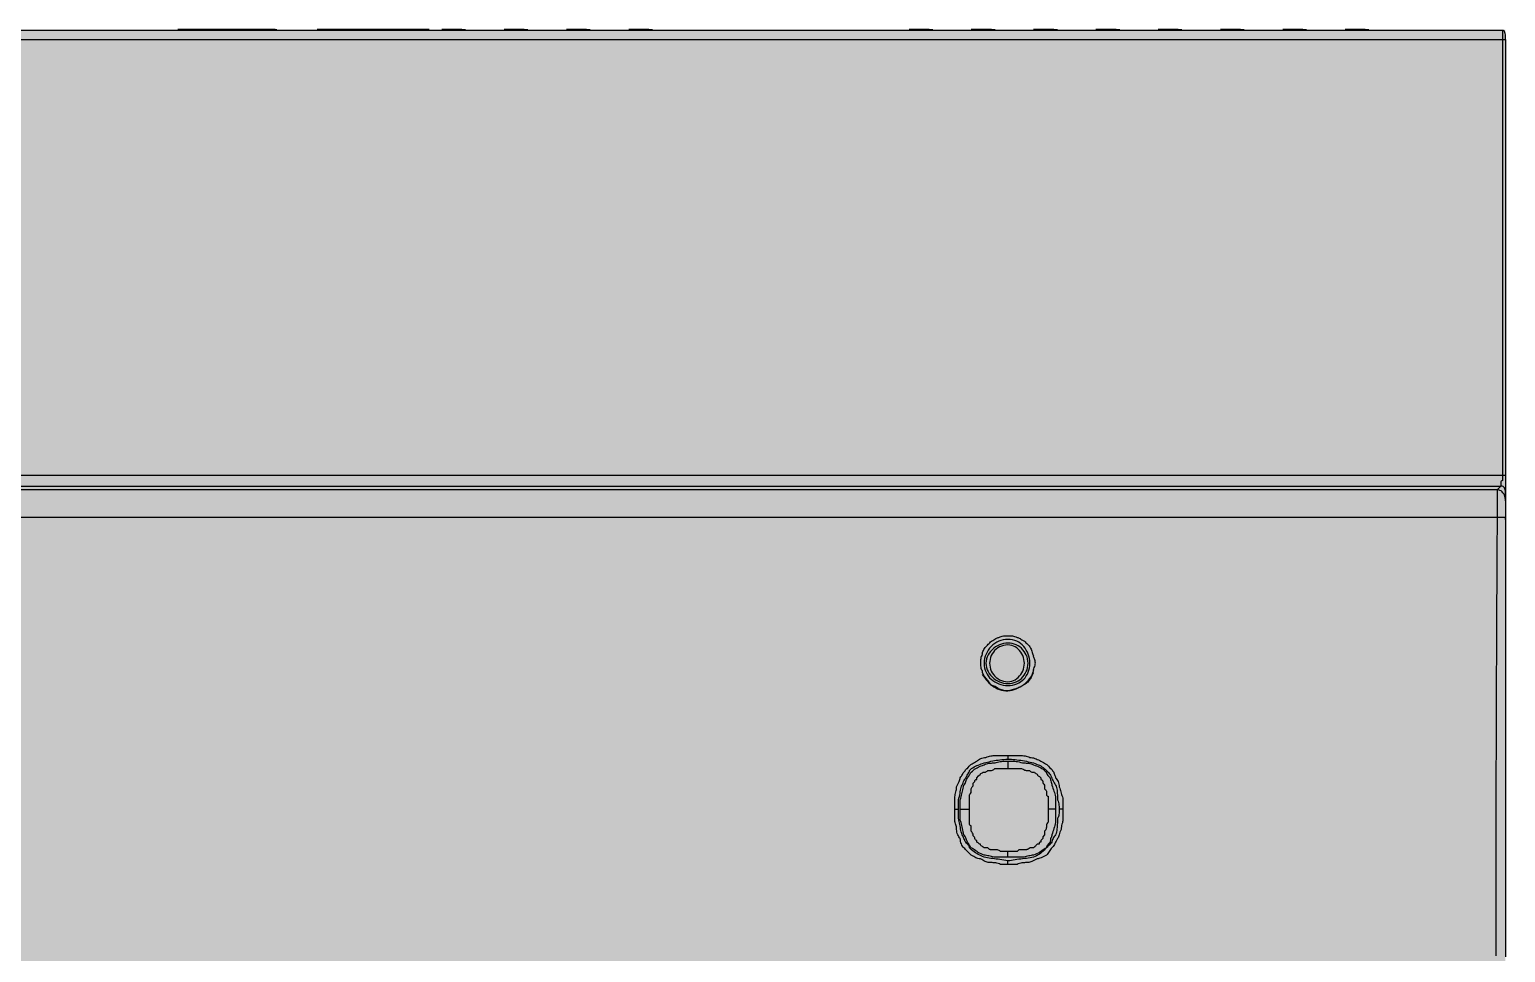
# Model space of a CAD drawing. Header units: millimetres. Extents: x 0 to 966, y -664 to 90.
# Drawn here: x 72 to 144, y -345 to -300 of the extents above; entities that cross this region are included whole.
import ezdxf

# ---------------------------------------------------------------- set-up
doc = ezdxf.new("R2010")
doc.units = ezdxf.units.MM
for name, color, linetype in [('HDL_BODY', 7, 'Continuous'), ('HDL_COLOUR', 7, 'Continuous'), ('HDL_DETAIL', 7, 'Continuous'), ('HDL_PRINT', 7, 'Continuous')]:
    doc.layers.add(name, color=color, linetype=linetype)

# ---------------------------------------------------------------- blocks, each defined once
blk = doc.blocks.new('M_DM02.1_FRONT')
at = {"layer": 'HDL_BODY', "true_color": 0x202126}
blk.add_hatch(color=250, dxfattribs=at).paths.add_polyline_path([(0, 0), (144, 0), (144, 90), (0, 90)])
at = {"layer": 'HDL_BODY', "true_color": 0x2a2a30}
blk.add_hatch(color=250, dxfattribs=at).paths.add_polyline_path([(0.4, 20.52), (143.6, 20.52), (143.6, 68.31), (0.4, 68.31)])
at = {"layer": 'HDL_COLOUR', "true_color": 0x3d4a3a}
for points in [[(120.801, 59.098), (120.795, 59.215), (120.78, 59.329), (120.755, 59.439), (120.721, 59.546), (120.678, 59.648), (120.626, 59.744), (120.567, 59.835), (120.499, 59.918), (120.425, 59.995), (120.343, 60.063), (120.255, 60.123), (120.161, 60.173), (120.061, 60.213), (119.955, 60.243), (119.845, 60.261), (119.73, 60.267), (119.613, 60.261), (119.5, 60.243), (119.389, 60.213), (119.283, 60.173), (119.182, 60.123), (119.086, 60.063), (118.996, 59.995), (118.912, 59.918), (118.836, 59.835), (118.769, 59.744), (118.709, 59.648), (118.659, 59.546), (118.619, 59.439), (118.59, 59.329), (118.572, 59.215), (118.566, 59.098), (118.572, 58.982), (118.59, 58.871), (118.619, 58.765), (118.659, 58.664), (118.709, 58.569), (118.769, 58.48), (118.836, 58.397), (118.912, 58.322), (118.996, 58.254), (119.086, 58.193), (119.182, 58.141), (119.283, 58.098), (119.389, 58.063), (119.5, 58.038), (119.613, 58.022), (119.73, 58.017), (119.845, 58.022), (119.955, 58.038), (120.061, 58.063), (120.161, 58.098), (120.255, 58.141), (120.343, 58.193), (120.425, 58.254), (120.499, 58.322), (120.567, 58.397), (120.626, 58.48), (120.678, 58.569), (120.721, 58.664), (120.755, 58.765), (120.78, 58.871), (120.795, 58.982), (120.801, 59.098)], [(120.713, 59.098), (120.707, 59.205), (120.69, 59.309), (120.662, 59.409), (120.624, 59.504), (120.577, 59.595), (120.521, 59.68), (120.457, 59.759), (120.385, 59.831), (120.307, 59.895), (120.222, 59.952), (120.132, 59.999), (120.037, 60.037), (119.938, 60.065), (119.835, 60.082), (119.73, 60.088), (119.623, 60.082), (119.516, 60.065), (119.412, 60.037), (119.311, 59.999), (119.213, 59.952), (119.12, 59.895), (119.033, 59.831), (118.952, 59.759), (118.879, 59.68), (118.815, 59.595), (118.76, 59.504), (118.716, 59.409), (118.683, 59.309), (118.663, 59.205), (118.656, 59.098), (118.663, 58.991), (118.683, 58.888), (118.716, 58.788), (118.76, 58.692), (118.815, 58.601), (118.879, 58.516), (118.952, 58.437), (119.033, 58.365), (119.12, 58.301), (119.213, 58.245), (119.311, 58.197), (119.412, 58.159), (119.516, 58.131), (119.623, 58.114), (119.73, 58.108), (119.835, 58.114), (119.938, 58.131), (120.037, 58.159), (120.132, 58.197), (120.222, 58.245), (120.307, 58.301), (120.385, 58.365), (120.457, 58.437), (120.521, 58.516), (120.577, 58.601), (120.624, 58.692), (120.662, 58.788), (120.69, 58.888), (120.707, 58.991), (120.713, 59.098)], [(120.532, 59.098), (120.527, 59.194), (120.511, 59.289), (120.486, 59.383), (120.451, 59.473), (120.408, 59.559), (120.357, 59.641), (120.298, 59.716), (120.233, 59.785), (120.161, 59.846), (120.084, 59.897), (120.002, 59.94), (119.915, 59.971), (119.824, 59.99), (119.73, 59.997), (119.618, 59.99), (119.511, 59.971), (119.411, 59.94), (119.317, 59.897), (119.231, 59.846), (119.152, 59.785), (119.081, 59.716), (119.018, 59.641), (118.963, 59.559), (118.918, 59.473), (118.882, 59.383), (118.855, 59.289), (118.839, 59.194), (118.834, 59.098), (118.839, 59.002), (118.855, 58.907), (118.882, 58.814), (118.918, 58.723), (118.963, 58.637), (119.018, 58.556), (119.081, 58.48), (119.152, 58.412), (119.231, 58.351), (119.317, 58.299), (119.411, 58.257), (119.511, 58.226), (119.618, 58.206), (119.73, 58.199), (119.824, 58.206), (119.915, 58.226), (120.002, 58.257), (120.084, 58.299), (120.161, 58.351), (120.233, 58.412), (120.298, 58.48), (120.357, 58.556), (120.408, 58.637), (120.451, 58.723), (120.486, 58.814), (120.511, 58.907), (120.527, 59.002), (120.532, 59.098)]]:
    blk.add_hatch(color=79, dxfattribs=at).paths.add_polyline_path(points)
at = {"layer": 'HDL_COLOUR', "true_color": 0x97a4b5}
blk.add_hatch(color=253, dxfattribs=at).paths.add_polyline_path([(118.588, 54.748), (118.456, 54.614), (118.191, 54.614), (118.059, 54.481), (117.926, 54.481), (117.132, 53.68), (117.132, 53.412), (117, 53.279), (117, 53.012), (116.868, 52.878), (116.868, 51.409), (117, 51.276), (117, 50.742), (117.132, 50.608), (117.132, 50.475), (117.265, 50.341), (117.265, 50.208), (117.794, 49.674), (117.926, 49.674), (118.059, 49.54), (118.324, 49.54), (118.456, 49.407), (118.985, 49.407), (119.118, 49.273), (120.176, 49.273), (120.309, 49.407), (120.838, 49.407), (120.971, 49.54), (121.103, 49.54), (121.235, 49.674), (121.368, 49.674), (121.897, 50.208), (121.897, 50.341), (122.029, 50.475), (122.029, 50.608), (122.162, 50.742), (122.162, 51.009), (122.294, 51.142), (122.294, 52.878), (122.162, 53.012), (122.162, 53.279), (122.029, 53.412), (122.029, 53.546), (121.897, 53.68), (121.897, 53.947), (121.5, 54.347), (121.368, 54.347), (121.235, 54.481), (121.103, 54.481), (120.971, 54.614), (120.706, 54.614), (120.574, 54.748)])
at = {"layer": 'HDL_PRINT', "true_color": 0xdee1e9}
h = blk.add_hatch(color=254, dxfattribs=at)
h.paths.add_polyline_path([(114.723, 58.199), (115.35, 59.997), (115.619, 59.997), (116.334, 58.199), (116.065, 58.199), (115.887, 58.737), (115.172, 58.737), (114.904, 58.199), (114.723, 58.199)])
h.paths.add_polyline_path([(115.172, 58.919), (115.797, 58.919), (115.619, 59.46), (115.585, 59.531), (115.561, 59.593), (115.545, 59.647), (115.535, 59.695), (115.53, 59.738), (115.528, 59.779), (115.528, 59.818), (115.498, 59.784), (115.476, 59.749), (115.46, 59.712), (115.449, 59.672), (115.442, 59.628), (115.439, 59.578), (115.438, 59.523), (115.438, 59.46), (115.172, 58.919)])
at = {"layer": 'HDL_DETAIL', "color": 251, "true_color": 0x52555c}
for points in [[(0, 89.511), (144, 89.511)], [(143.86, 89.96), (0.33, 89.96)], [(79.243, 90), (79.288, 90), (79.319, 90), (79.347, 90), (79.379, 90), (79.424, 90)], [(79.333, 90), (79.333, 90), (79.281, 90), (79.254, 90), (79.244, 90), (79.243, 90)], [(79.243, 90), (79.333, 90), (79.424, 90), (79.511, 90), (79.565, 90), (79.614, 90), (79.654, 90), (79.682, 90), (79.692, 90)], [(79.692, 90), (79.602, 90), (79.511, 90), (79.424, 90), (79.333, 90)], [(79.333, 90), (79.424, 90)], [(79.511, 90), (79.424, 90)], [(79.692, 90), (79.602, 90), (79.511, 90)], [(79.87, 90), (79.692, 90)], [(83.354, 90), (83.237, 90), (83.12, 90), (83.003, 90), (82.885, 90), (82.768, 90), (82.651, 90), (82.534, 90), (82.417, 90), (82.3, 90), (82.182, 90), (82.065, 90), (81.948, 90), (81.83, 90), (81.713, 90), (81.595, 90), (81.478, 90), (81.369, 90), (81.259, 90), (81.146, 90), (81.031, 90), (80.915, 90), (80.797, 90), (80.678, 90), (80.557, 90), (80.436, 90), (80.313, 90), (80.19, 90), (80.066, 90), (79.942, 90), (79.817, 90), (79.692, 90)], [(79.692, 90), (79.817, 90), (79.942, 90), (80.066, 90), (80.19, 90), (80.313, 90), (80.436, 90), (80.557, 90), (80.678, 90), (80.797, 90), (80.915, 90), (81.031, 90), (81.146, 90), (81.259, 90), (81.369, 90), (81.478, 90), (81.595, 90), (81.713, 90), (81.83, 90), (81.948, 90), (82.065, 90), (82.182, 90), (82.3, 90), (82.417, 90), (82.534, 90), (82.651, 90), (82.768, 90), (82.885, 90), (83.003, 90), (83.12, 90), (83.237, 90), (83.354, 90)], [(80.048, 90), (79.87, 90)], [(80.138, 90), (79.958, 90)], [(79.958, 90), (80.047, 90), (80.137, 90), (80.225, 90), (80.313, 90), (80.399, 90), (80.484, 90), (80.567, 90), (80.648, 90), (80.726, 90), (80.801, 90), (80.873, 90), (80.941, 90)], [(80.226, 90), (80.048, 90)], [(80.316, 90), (80.138, 90)], [(80.494, 90), (80.226, 90)], [(80.494, 90), (80.316, 90)], [(80.763, 90), (80.494, 90)], [(80.675, 90), (80.494, 90)], [(80.941, 90), (80.675, 90)], [(80.941, 90), (80.763, 90)], [(81.3, 90), (80.941, 90)], [(80.941, 90), (81.031, 90)], [(81.568, 90), (81.3, 90)], [(81.924, 90), (81.568, 90)], [(82.193, 90), (81.924, 90)], [(82.551, 90), (82.193, 90)], [(82.82, 90), (82.551, 90)], [(82.998, 90), (82.82, 90)], [(83.176, 90), (82.998, 90)], [(83.176, 90), (82.998, 90)], [(82.998, 90), (83.043, 90), (83.088, 90), (83.132, 90), (83.177, 90), (83.221, 90), (83.266, 90)], [(83.354, 90), (83.176, 90)], [(83.354, 90), (83.176, 90)], [(83.266, 90), (83.31, 90), (83.341, 90), (83.368, 90), (83.399, 90), (83.444, 90)], [(83.535, 90), (83.354, 90)], [(83.535, 90), (83.354, 90)], [(83.535, 90), (83.535, 90), (83.481, 90), (83.432, 90), (83.391, 90), (83.364, 90), (83.354, 90)], [(83.354, 90), (83.364, 90), (83.391, 90), (83.432, 90), (83.481, 90), (83.535, 90), (83.622, 90), (83.713, 90)], [(83.444, 90), (83.504, 90), (83.564, 90), (83.626, 90), (83.691, 90), (83.758, 90), (83.828, 90), (83.903, 90), (83.983, 90), (84.069, 90)], [(83.622, 90), (83.535, 90)], [(83.803, 90), (83.535, 90)], [(83.622, 90), (83.622, 90), (83.535, 90)], [(83.713, 90), (83.713, 90), (83.622, 90)], [(83.713, 90), (83.699, 90), (83.668, 90), (83.636, 90), (83.622, 90)], [(83.713, 90), (83.713, 90), (83.622, 90)], [(83.981, 90), (83.803, 90)], [(86.216, 90), (86.035, 90)], [(86.035, 90), (86.108, 90), (86.182, 90), (86.255, 90), (86.328, 90), (86.401, 90), (86.475, 90), (86.548, 90), (86.621, 90), (86.694, 90), (86.767, 90), (86.841, 90)], [(86.394, 90), (86.216, 90)], [(86.572, 90), (86.394, 90)], [(86.841, 90), (86.572, 90)], [(87.019, 90), (86.841, 90)], [(86.841, 90), (86.886, 90), (86.93, 90), (86.975, 90), (87.019, 90), (87.064, 90), (87.109, 90)], [(87.019, 90), (87.033, 90), (87.064, 90), (87.095, 90), (87.109, 90)], [(87.109, 90), (87.019, 90), (87.019, 90)], [(87.019, 90), (87.019, 90), (87.109, 90), (87.197, 90), (87.287, 90), (87.297, 90), (87.324, 90), (87.365, 90), (87.413, 90), (87.465, 90)], [(87.378, 90), (87.287, 90), (87.197, 90), (87.109, 90)], [(87.197, 90), (87.197, 90), (87.109, 90)], [(87.465, 90), (87.378, 90), (87.333, 90), (87.301, 90), (87.273, 90), (87.241, 90), (87.197, 90)], [(87.555, 90), (87.378, 90)], [(91.042, 90), (90.918, 90), (90.796, 90), (90.675, 90), (90.556, 90), (90.438, 90), (90.321, 90), (90.205, 90), (90.089, 90), (89.972, 90), (89.855, 90), (89.738, 90), (89.619, 90), (89.499, 90), (89.377, 90), (89.254, 90), (89.129, 90), (89.004, 90), (88.879, 90), (88.755, 90), (88.632, 90), (88.509, 90), (88.387, 90), (88.266, 90), (88.147, 90), (88.029, 90), (87.912, 90), (87.797, 90), (87.684, 90), (87.574, 90), (87.465, 90)], [(87.465, 90), (87.574, 90), (87.684, 90), (87.797, 90), (87.912, 90), (88.029, 90), (88.147, 90), (88.266, 90), (88.387, 90), (88.509, 90), (88.632, 90), (88.755, 90), (88.879, 90), (89.004, 90), (89.129, 90), (89.254, 90), (89.377, 90), (89.499, 90), (89.619, 90), (89.738, 90), (89.855, 90), (89.972, 90), (90.089, 90), (90.205, 90), (90.321, 90), (90.438, 90), (90.556, 90), (90.675, 90), (90.796, 90), (90.918, 90), (91.042, 90)], [(87.733, 90), (87.555, 90)], [(87.914, 90), (87.733, 90)], [(88.18, 90), (87.914, 90)], [(88.448, 90), (88.18, 90)], [(88.717, 90), (88.448, 90)], [(88.985, 90), (88.717, 90)], [(89.344, 90), (88.985, 90)], [(89.254, 90), (89.076, 90)], [(89.076, 90), (89.165, 90), (89.254, 90), (89.343, 90), (89.432, 90), (89.522, 90), (89.611, 90), (89.7, 90), (89.79, 90), (89.879, 90), (89.968, 90), (90.057, 90), (90.146, 90)], [(89.432, 90), (89.254, 90)], [(89.61, 90), (89.344, 90)], [(89.7, 90), (89.432, 90)], [(89.968, 90), (89.61, 90)], [(89.878, 90), (89.7, 90)], [(90.059, 90), (89.878, 90)], [(90.237, 90), (89.968, 90)], [(90.146, 90), (90.237, 90)], [(90.505, 90), (90.237, 90)], [(90.774, 90), (90.505, 90)], [(90.952, 90), (90.774, 90)], [(91.13, 90), (90.952, 90)], [(91.308, 90), (91.22, 90), (91.175, 90), (91.144, 90), (91.117, 90), (91.086, 90), (91.042, 90)], [(91.042, 90), (91.086, 90), (91.117, 90), (91.144, 90), (91.175, 90), (91.22, 90), (91.308, 90), (91.398, 90), (91.489, 90)], [(91.22, 90), (91.13, 90)], [(91.308, 90), (91.308, 90), (91.22, 90)], [(91.398, 90), (91.398, 90), (91.308, 90)], [(91.489, 90), (91.444, 90), (91.412, 90), (91.384, 90), (91.353, 90), (91.308, 90)], [(91.398, 90), (91.308, 90)], [(91.489, 90), (91.489, 90), (91.398, 90)], [(92.291, 90), (92.113, 90)], [(92.113, 90), (92.203, 90), (92.292, 90), (92.382, 90), (92.471, 90), (92.561, 90), (92.65, 90), (92.739, 90), (92.829, 90), (92.918, 90), (93.008, 90), (93.097, 90), (93.187, 90)], [(92.472, 90), (92.291, 90)], [(92.74, 90), (92.472, 90)], [(92.918, 90), (92.74, 90)], [(93.096, 90), (92.918, 90)], [(93.187, 90), (93.274, 90)], [(95.331, 90), (95.153, 90)], [(95.153, 90), (95.242, 90), (95.332, 90), (95.421, 90), (95.51, 90), (95.599, 90), (95.689, 90), (95.778, 90), (95.867, 90), (95.957, 90), (96.046, 90), (96.135, 90), (96.224, 90)], [(95.509, 90), (95.331, 90)], [(95.778, 90), (95.509, 90)], [(95.956, 90), (95.778, 90)], [(96.134, 90), (95.956, 90)], [(96.224, 90), (96.315, 90)], [(98.369, 90), (98.191, 90)], [(98.191, 90), (98.28, 90), (98.369, 90), (98.458, 90), (98.547, 90), (98.637, 90), (98.726, 90), (98.816, 90), (98.905, 90), (98.994, 90), (99.083, 90), (99.173, 90), (99.262, 90)], [(98.547, 90), (98.369, 90)], [(98.815, 90), (98.547, 90)], [(98.996, 90), (98.815, 90)], [(99.174, 90), (98.996, 90)], [(99.262, 90), (99.352, 90)], [(101.409, 90), (101.228, 90)], [(101.228, 90), (101.318, 90), (101.407, 90), (101.497, 90), (101.586, 90), (101.676, 90), (101.765, 90), (101.854, 90), (101.944, 90), (102.033, 90), (102.123, 90), (102.212, 90), (102.302, 90)], [(101.587, 90), (101.409, 90)], [(101.856, 90), (101.587, 90)], [(102.033, 90), (101.856, 90)], [(102.211, 90), (102.033, 90)], [(102.302, 90), (102.392, 90)], [(115.082, 90), (114.904, 90)], [(114.904, 90), (114.993, 90), (115.082, 90), (115.171, 90), (115.261, 90), (115.35, 90), (115.439, 90), (115.529, 90), (115.618, 90), (115.707, 90), (115.796, 90), (115.886, 90), (115.975, 90)], [(115.26, 90), (115.082, 90)], [(115.528, 90), (115.26, 90)], [(115.706, 90), (115.528, 90)], [(115.887, 90), (115.706, 90)], [(115.975, 90), (116.065, 90)], [(118.119, 90), (117.941, 90)], [(117.941, 90), (118.031, 90), (118.12, 90), (118.21, 90), (118.299, 90), (118.389, 90), (118.478, 90), (118.567, 90), (118.657, 90), (118.746, 90), (118.836, 90), (118.925, 90), (119.015, 90)], [(118.3, 90), (118.119, 90)], [(118.566, 90), (118.3, 90)], [(118.747, 90), (118.566, 90)], [(118.925, 90), (118.747, 90)], [(119.015, 90), (119.102, 90)], [(121.16, 90), (120.979, 90)], [(120.979, 90), (121.068, 90), (121.158, 90), (121.248, 90), (121.337, 90), (121.427, 90), (121.517, 90), (121.606, 90), (121.696, 90), (121.785, 90), (121.874, 90), (121.963, 90), (122.052, 90)], [(121.338, 90), (121.16, 90)], [(121.606, 90), (121.338, 90)], [(121.784, 90), (121.606, 90)], [(121.962, 90), (121.784, 90)], [(122.052, 90), (122.143, 90)], [(124.197, 90), (124.019, 90)], [(124.019, 90), (124.108, 90), (124.197, 90), (124.286, 90), (124.376, 90), (124.465, 90), (124.554, 90), (124.644, 90), (124.733, 90), (124.822, 90), (124.912, 90), (125.001, 90), (125.09, 90)], [(124.375, 90), (124.197, 90)], [(124.643, 90), (124.375, 90)], [(124.824, 90), (124.643, 90)], [(125.002, 90), (124.824, 90)], [(125.09, 90), (125.18, 90)], [(127.237, 90), (127.056, 90)], [(127.056, 90), (127.146, 90), (127.236, 90), (127.325, 90), (127.414, 90), (127.504, 90), (127.593, 90), (127.683, 90), (127.772, 90), (127.861, 90), (127.951, 90), (128.04, 90), (128.13, 90)], [(127.415, 90), (127.237, 90)], [(127.684, 90), (127.415, 90)], [(127.862, 90), (127.684, 90)], [(128.04, 90), (127.862, 90)], [(128.13, 90), (128.218, 90)], [(130.275, 90), (130.097, 90)], [(130.097, 90), (130.186, 90), (130.275, 90), (130.364, 90), (130.453, 90), (130.543, 90), (130.632, 90), (130.721, 90), (130.811, 90), (130.9, 90), (130.989, 90), (131.078, 90), (131.167, 90)], [(130.453, 90), (130.275, 90)], [(130.721, 90), (130.453, 90)], [(130.899, 90), (130.721, 90)], [(131.08, 90), (130.899, 90)], [(131.167, 90), (131.258, 90)], [(133.312, 90), (133.134, 90)], [(133.134, 90), (133.224, 90), (133.313, 90), (133.403, 90), (133.492, 90), (133.582, 90), (133.671, 90), (133.76, 90), (133.85, 90), (133.939, 90), (134.029, 90), (134.118, 90), (134.208, 90)], [(133.493, 90), (133.312, 90)], [(133.761, 90), (133.493, 90)], [(133.939, 90), (133.761, 90)], [(134.117, 90), (133.939, 90)], [(134.208, 90), (134.295, 90)], [(136.352, 90), (136.174, 90)], [(136.174, 90), (136.263, 90), (136.353, 90), (136.442, 90), (136.531, 90), (136.62, 90), (136.71, 90), (136.799, 90), (136.889, 90), (136.978, 90), (137.067, 90), (137.156, 90), (137.245, 90)], [(136.53, 90), (136.352, 90)], [(136.799, 90), (136.53, 90)], [(136.977, 90), (136.799, 90)], [(137.155, 90), (136.977, 90)], [(137.245, 90), (137.336, 90)], [(143.86, 89.96), (143.86, 68.275)], [(144, 89.511), (144, 89.597), (143.998, 89.676), (143.995, 89.747), (143.988, 89.809), (143.976, 89.862), (143.958, 89.904), (143.934, 89.934), (143.902, 89.954), (143.86, 89.96)], [(144, 89.511), (144, 68.275)], [(0, 68.275), (144, 68.275)], [(0.33, 67.735), (143.769, 67.735)], [(143.769, 67.735), (143.591, 67.555)], [(143.86, 68.275), (143.86, 68.231), (143.86, 68.2), (143.86, 68.173), (143.86, 68.141), (143.86, 68.096), (143.86, 68.005), (143.816, 67.996), (143.789, 67.974), (143.775, 67.948), (143.77, 67.926), (143.769, 67.917), (143.769, 67.826), (143.769, 67.735)], [(144, 67.285), (144, 67.363), (143.998, 67.436), (143.994, 67.501), (143.985, 67.56), (143.971, 67.611), (143.95, 67.654), (143.921, 67.689), (143.882, 67.714), (143.832, 67.729), (143.769, 67.735)], [(144, 68.275), (144, 68.232), (144, 68.181), (144, 68.125), (144, 68.067), (144, 68.011), (144, 67.96), (144, 67.917), (144, 67.863), (144, 67.813), (144, 67.772), (144, 67.745), (144, 67.735), (144, 67.691), (144, 67.66), (144, 67.632), (144, 67.601), (144, 67.555), (144, 67.467), (144, 67.376), (144, 67.285)], [(143.591, 67.555), (0.598, 67.555)], [(144, 67.015), (143.997, 67.088), (143.986, 67.161), (143.969, 67.23), (143.945, 67.297), (143.914, 67.358), (143.877, 67.413), (143.833, 67.461), (143.782, 67.501), (143.725, 67.53), (143.661, 67.549), (143.591, 67.555)], [(143.591, 67.555), (143.591, 67.555), (143.591, 67.467), (143.591, 67.422), (143.591, 67.39), (143.591, 67.362), (143.591, 67.33), (143.591, 67.285), (143.591, 67.197), (143.591, 67.151), (143.591, 67.106), (143.591, 67.061), (143.591, 67.016), (143.591, 66.971), (143.591, 66.927), (143.591, 66.917), (143.591, 66.889), (143.591, 66.848), (143.591, 66.799), (143.591, 66.745), (143.591, 66.685), (143.591, 66.625), (143.591, 66.565), (143.591, 66.506), (143.591, 66.446), (143.591, 66.386), (143.591, 66.327), (143.591, 66.267), (143.591, 66.207)], [(144, 67.285), (144, 67.015)], [(144, 67.015), (144, 67.015), (144, 66.927), (144, 66.882), (144, 66.85), (144, 66.822), (144, 66.79), (144, 66.745), (144, 66.656), (144, 66.611), (144, 66.579), (144, 66.552), (144, 66.521), (144, 66.477), (144, 66.438), (144, 66.397), (144, 66.353), (144, 66.305), (144, 66.25), (144, 66.188), (144, 66.116)], [(143.591, 66.207), (0.598, 66.207)], [(143.591, 66.207), (143.588, 65.631), (143.584, 65.054), (143.581, 64.477), (143.578, 63.901), (143.574, 63.324), (143.571, 62.747), (143.568, 62.17), (143.565, 61.593), (143.562, 61.016), (143.56, 60.439), (143.557, 59.861), (143.555, 59.284), (143.552, 58.707), (143.55, 58.129), (143.548, 57.552), (143.545, 56.974), (143.543, 56.397), (143.541, 55.819), (143.54, 55.241), (143.538, 54.663), (143.536, 54.086), (143.535, 53.508), (143.533, 52.93), (143.532, 52.352), (143.531, 51.774), (143.53, 51.196), (143.529, 50.618), (143.528, 50.04), (143.527, 49.462), (143.526, 48.884), (143.525, 48.306), (143.525, 47.727), (143.524, 47.149), (143.524, 46.571), (143.524, 45.993), (143.524, 45.415), (143.524, 44.837)], [(144, 66.116), (144, 66.207), (143.947, 66.207), (143.904, 66.207), (143.873, 66.207), (143.846, 66.207), (143.814, 66.207), (143.769, 66.207), (143.725, 66.207), (143.693, 66.207), (143.666, 66.207), (143.635, 66.207), (143.591, 66.207)], [(144, 66.116), (144, 65.54), (144, 64.963), (144, 64.387), (144, 63.811), (144, 63.235), (144, 62.658), (144, 62.082), (144, 61.506), (144, 60.929), (144, 60.353), (144, 59.777), (144, 59.2), (144, 58.624), (144, 58.048), (144, 57.472), (144, 56.895), (144, 56.319), (144, 55.743), (144, 55.166), (144, 54.59), (144, 54.014), (144, 53.437), (144, 52.861), (144, 52.285), (144, 51.708), (144, 51.132), (144, 50.556), (144, 49.979), (144, 49.403), (144, 48.827), (144, 48.25), (144, 47.674), (144, 47.098), (144, 46.521), (144, 45.945), (144, 45.369), (144, 44.792)], [(118.478, 59.548), (118.482, 59.586), (118.493, 59.63), (118.511, 59.678), (118.533, 59.728), (118.56, 59.779), (118.59, 59.827), (118.622, 59.871), (118.656, 59.909), (118.695, 59.947), (118.733, 59.985), (118.771, 60.024), (118.809, 60.062), (118.848, 60.101), (118.886, 60.14), (118.925, 60.179), (118.987, 60.212), (119.043, 60.244), (119.092, 60.275), (119.137, 60.302), (119.177, 60.325), (119.214, 60.343), (119.249, 60.354), (119.283, 60.358), (119.346, 60.387), (119.403, 60.409), (119.455, 60.425), (119.506, 60.435), (119.556, 60.442), (119.609, 60.445), (119.666, 60.446), (119.73, 60.446), (119.793, 60.446), (119.85, 60.445), (119.902, 60.442), (119.953, 60.435), (120.004, 60.425), (120.056, 60.409), (120.113, 60.387), (120.176, 60.358), (120.209, 60.354), (120.244, 60.343), (120.28, 60.325), (120.32, 60.302), (120.364, 60.275), (120.414, 60.244), (120.469, 60.212), (120.532, 60.179), (120.571, 60.14), (120.61, 60.101), (120.648, 60.062), (120.687, 60.024), (120.725, 59.985), (120.763, 59.947), (120.801, 59.909), (120.831, 59.845), (120.854, 59.787), (120.874, 59.734), (120.891, 59.683), (120.908, 59.632), (120.927, 59.58), (120.95, 59.523), (120.979, 59.46)], [(118.478, 59.548), (118.448, 59.484), (118.426, 59.427), (118.41, 59.374), (118.399, 59.323), (118.392, 59.272), (118.389, 59.219), (118.388, 59.162), (118.388, 59.098)], [(118.388, 59.098), (118.388, 59.06), (118.389, 59.016), (118.392, 58.968), (118.399, 58.917), (118.41, 58.867), (118.426, 58.819), (118.448, 58.775), (118.478, 58.737)], [(121.069, 59.098), (121.065, 59.161), (121.055, 59.217), (121.04, 59.267), (121.024, 59.312), (121.007, 59.352), (120.993, 59.39), (120.982, 59.425), (120.979, 59.46)], [(120.979, 58.737), (120.984, 58.781), (120.997, 58.832), (121.014, 58.889), (121.033, 58.946), (121.051, 59.003), (121.064, 59.054), (121.069, 59.098)], [(120.979, 58.737), (120.95, 58.674), (120.927, 58.617), (120.908, 58.564), (120.891, 58.513), (120.874, 58.462), (120.854, 58.409), (120.831, 58.352), (120.801, 58.287), (120.768, 58.254), (120.733, 58.221), (120.696, 58.187), (120.657, 58.153), (120.612, 58.119), (120.563, 58.085), (120.507, 58.051), (120.445, 58.017), (120.411, 57.988), (120.375, 57.965), (120.338, 57.946), (120.298, 57.929), (120.254, 57.911), (120.204, 57.892), (120.149, 57.868), (120.086, 57.838), (120.043, 57.833), (119.992, 57.82), (119.936, 57.803), (119.879, 57.785), (119.823, 57.767), (119.773, 57.755), (119.73, 57.75), (119.662, 57.754), (119.596, 57.764), (119.532, 57.778), (119.472, 57.794), (119.415, 57.81), (119.365, 57.824), (119.32, 57.834), (119.283, 57.838), (119.246, 57.872), (119.202, 57.904), (119.154, 57.935), (119.104, 57.962), (119.054, 57.984), (119.006, 58.002), (118.962, 58.013), (118.925, 58.017), (118.891, 58.055), (118.857, 58.099), (118.824, 58.147), (118.79, 58.198), (118.757, 58.248), (118.723, 58.296), (118.69, 58.341), (118.656, 58.379), (118.622, 58.416), (118.59, 58.461), (118.56, 58.509), (118.533, 58.559), (118.511, 58.609), (118.493, 58.656), (118.482, 58.7), (118.478, 58.737)], [(118.478, 58.558), (118.534, 58.469), (118.595, 58.383), (118.66, 58.301), (118.729, 58.223), (118.803, 58.148), (118.88, 58.079), (118.961, 58.015), (119.046, 57.957), (119.135, 57.905), (119.226, 57.859), (119.321, 57.821), (119.419, 57.791), (119.52, 57.768), (119.624, 57.755), (119.73, 57.75), (119.835, 57.77), (119.939, 57.795), (120.039, 57.825), (120.137, 57.861), (120.232, 57.902), (120.324, 57.949), (120.412, 58.001), (120.497, 58.06), (120.578, 58.124), (120.656, 58.195), (120.729, 58.272), (120.798, 58.356), (120.863, 58.447), (120.923, 58.544), (120.979, 58.649)], [(117.136, 51.989), (117.136, 52.05), (117.136, 52.11), (117.136, 52.171), (117.136, 52.231), (117.136, 52.291), (117.136, 52.351), (117.136, 52.41), (117.136, 52.47), (117.136, 52.53), (117.139, 52.59), (117.147, 52.65), (117.159, 52.71), (117.174, 52.77), (117.189, 52.83), (117.203, 52.89), (117.215, 52.951), (117.223, 53.011), (117.226, 53.07), (117.26, 53.137), (117.292, 53.203), (117.322, 53.267), (117.349, 53.328), (117.372, 53.385), (117.389, 53.436), (117.4, 53.482), (117.404, 53.52), (117.438, 53.559), (117.464, 53.597), (117.485, 53.636), (117.505, 53.674), (117.526, 53.713), (117.552, 53.751), (117.585, 53.79), (117.618, 53.828), (117.643, 53.864), (117.664, 53.898), (117.683, 53.926), (117.704, 53.949), (117.729, 53.964), (117.763, 53.969), (117.796, 54.026), (117.834, 54.077), (117.878, 54.122), (117.927, 54.164), (117.979, 54.201), (118.034, 54.236), (118.092, 54.269), (118.15, 54.3), (118.21, 54.331), (118.248, 54.364), (118.293, 54.396), (118.344, 54.426), (118.4, 54.453), (118.46, 54.476), (118.524, 54.494), (118.589, 54.506), (118.656, 54.51), (118.715, 54.537), (118.775, 54.558), (118.835, 54.574), (118.895, 54.585), (118.954, 54.593), (119.014, 54.597), (119.074, 54.6), (119.134, 54.601), (119.193, 54.601), (119.238, 54.601), (119.283, 54.601), (119.327, 54.601), (119.372, 54.601), (119.416, 54.601), (119.461, 54.601), (119.505, 54.601), (119.55, 54.601), (119.594, 54.601), (119.639, 54.601), (119.685, 54.601), (119.73, 54.601)], [(117.317, 51.989), (117.317, 52.027), (117.317, 52.073), (117.317, 52.124), (117.317, 52.181), (117.317, 52.242), (117.317, 52.306), (117.317, 52.372), (117.317, 52.439), (117.341, 52.52), (117.36, 52.6), (117.377, 52.68), (117.391, 52.757), (117.405, 52.833), (117.418, 52.906), (117.433, 52.975), (117.45, 53.041), (117.47, 53.102), (117.495, 53.158), (117.525, 53.223), (117.548, 53.279), (117.568, 53.329), (117.585, 53.373), (117.602, 53.413), (117.621, 53.451), (117.644, 53.486), (117.673, 53.52), (117.706, 53.583), (117.739, 53.639), (117.769, 53.689), (117.796, 53.733), (117.818, 53.773), (117.836, 53.81), (117.847, 53.845), (117.851, 53.878), (117.902, 53.926), (117.958, 53.969), (118.016, 54.008), (118.078, 54.044), (118.143, 54.077), (118.21, 54.108), (118.279, 54.137), (118.35, 54.164), (118.421, 54.19), (118.493, 54.215), (118.566, 54.239), (118.648, 54.26), (118.732, 54.281), (118.815, 54.301), (118.899, 54.32), (118.985, 54.338), (119.071, 54.355), (119.159, 54.371), (119.249, 54.384), (119.34, 54.396), (119.434, 54.406), (119.53, 54.413), (119.628, 54.417), (119.73, 54.419)], [(117.404, 51.989), (117.404, 52.027), (117.404, 52.073), (117.404, 52.124), (117.404, 52.181), (117.404, 52.242), (117.404, 52.306), (117.404, 52.372), (117.404, 52.439), (117.429, 52.517), (117.449, 52.592), (117.466, 52.663), (117.481, 52.732), (117.495, 52.8), (117.509, 52.867), (117.523, 52.936), (117.54, 53.007), (117.561, 53.081), (117.585, 53.158), (117.614, 53.196), (117.637, 53.241), (117.656, 53.289), (117.673, 53.339), (117.69, 53.389), (117.71, 53.438), (117.733, 53.482), (117.763, 53.52), (117.796, 53.559), (117.821, 53.597), (117.842, 53.636), (117.861, 53.674), (117.882, 53.713), (117.907, 53.751), (117.941, 53.79), (117.995, 53.841), (118.049, 53.888), (118.104, 53.93), (118.161, 53.968), (118.221, 54.003), (118.282, 54.036), (118.347, 54.066), (118.416, 54.095), (118.488, 54.122), (118.566, 54.148), (118.626, 54.176), (118.686, 54.197), (118.746, 54.212), (118.805, 54.224), (118.865, 54.231), (118.924, 54.236), (118.984, 54.238), (119.043, 54.239), (119.102, 54.239), (119.159, 54.264), (119.22, 54.284), (119.284, 54.299), (119.349, 54.311), (119.416, 54.319), (119.483, 54.325), (119.549, 54.328), (119.612, 54.33), (119.673, 54.33), (119.73, 54.331)], [(119.639, 54.419), (119.73, 54.419)], [(119.73, 54.601), (119.73, 54.419)], [(119.73, 54.601), (119.773, 54.601), (119.804, 54.601), (119.831, 54.601), (119.863, 54.601), (119.908, 54.601), (119.998, 54.601), (120.042, 54.601), (120.087, 54.601), (120.131, 54.601), (120.175, 54.601), (120.22, 54.601), (120.264, 54.601), (120.324, 54.601), (120.384, 54.6), (120.444, 54.597), (120.503, 54.593), (120.563, 54.585), (120.623, 54.574), (120.682, 54.558), (120.741, 54.537), (120.801, 54.51), (120.86, 54.506), (120.92, 54.497), (120.979, 54.483), (121.039, 54.464), (121.099, 54.442), (121.159, 54.416), (121.218, 54.389), (121.278, 54.36), (121.338, 54.331), (121.397, 54.3), (121.456, 54.269), (121.513, 54.236), (121.568, 54.201), (121.62, 54.164), (121.669, 54.122), (121.713, 54.077), (121.751, 54.026), (121.784, 53.969), (121.818, 53.964), (121.843, 53.949), (121.864, 53.926), (121.884, 53.898), (121.904, 53.864), (121.929, 53.828), (121.962, 53.79), (121.967, 53.751), (121.98, 53.713), (121.997, 53.674), (122.017, 53.636), (122.034, 53.597), (122.047, 53.559), (122.052, 53.52), (122.086, 53.482), (122.118, 53.436), (122.148, 53.385), (122.175, 53.328), (122.198, 53.267), (122.215, 53.203), (122.226, 53.137), (122.23, 53.07), (122.257, 53.011), (122.279, 52.951), (122.297, 52.89), (122.313, 52.83), (122.328, 52.77), (122.344, 52.71), (122.362, 52.65), (122.384, 52.59), (122.411, 52.53), (122.411, 52.47), (122.411, 52.41), (122.411, 52.351), (122.411, 52.291), (122.411, 52.231), (122.411, 52.171), (122.411, 52.11), (122.411, 52.05), (122.411, 51.989)], [(119.73, 54.419), (119.817, 54.419), (119.902, 54.417), (119.989, 54.413), (120.078, 54.406), (120.168, 54.396), (120.26, 54.384), (120.353, 54.371), (120.445, 54.355), (120.538, 54.338), (120.63, 54.32), (120.72, 54.301), (120.809, 54.281), (120.895, 54.26), (120.979, 54.239), (121.057, 54.212), (121.13, 54.184), (121.199, 54.156), (121.264, 54.125), (121.326, 54.093), (121.386, 54.058), (121.443, 54.019), (121.498, 53.977), (121.552, 53.93), (121.606, 53.878), (121.64, 53.845), (121.673, 53.81), (121.707, 53.773), (121.74, 53.733), (121.774, 53.689), (121.807, 53.639), (121.841, 53.583), (121.874, 53.52), (121.878, 53.486), (121.889, 53.451), (121.907, 53.413), (121.929, 53.373), (121.956, 53.329), (121.986, 53.279), (122.019, 53.223), (122.052, 53.158), (122.077, 53.102), (122.097, 53.041), (122.112, 52.975), (122.123, 52.906), (122.132, 52.833), (122.137, 52.757), (122.14, 52.68), (122.142, 52.6), (122.143, 52.52), (122.143, 52.439), (122.172, 52.372), (122.193, 52.306), (122.209, 52.242), (122.219, 52.181), (122.226, 52.124), (122.229, 52.073), (122.23, 52.027), (122.23, 51.989)], [(119.73, 54.331), (119.817, 54.331), (119.878, 54.33), (119.939, 54.33), (120.001, 54.327), (120.065, 54.323), (120.132, 54.315), (120.203, 54.304), (120.278, 54.288), (120.358, 54.267), (120.445, 54.239), (120.504, 54.239), (120.563, 54.238), (120.623, 54.236), (120.682, 54.231), (120.741, 54.224), (120.801, 54.212), (120.86, 54.197), (120.919, 54.176), (120.979, 54.148), (121.057, 54.122), (121.13, 54.095), (121.199, 54.066), (121.264, 54.036), (121.326, 54.003), (121.386, 53.968), (121.443, 53.93), (121.498, 53.888), (121.552, 53.841), (121.606, 53.79), (121.611, 53.751), (121.626, 53.713), (121.648, 53.674), (121.677, 53.636), (121.71, 53.597), (121.747, 53.559), (121.784, 53.52), (121.789, 53.476), (121.802, 53.424), (121.82, 53.368), (121.839, 53.31), (121.856, 53.254), (121.869, 53.202), (121.874, 53.158), (121.901, 53.081), (121.926, 53.007), (121.951, 52.936), (121.975, 52.867), (121.996, 52.8), (122.015, 52.732), (122.03, 52.663), (122.042, 52.592), (122.05, 52.517), (122.052, 52.439), (122.052, 52.372), (122.052, 52.306), (122.052, 52.242), (122.052, 52.181), (122.052, 52.124), (122.052, 52.073), (122.052, 52.027), (122.052, 51.989)], [(119.73, 54.331), (119.73, 53.969)], [(117.851, 51.989), (117.851, 51.999), (117.851, 52.027), (117.851, 52.068), (117.851, 52.118), (117.851, 52.172), (117.851, 52.224), (117.851, 52.273), (117.851, 52.313), (117.851, 52.34), (117.851, 52.351), (117.851, 52.439), (117.851, 52.484), (117.851, 52.516), (117.851, 52.544), (117.851, 52.576), (117.851, 52.621), (117.851, 52.628), (117.854, 52.647), (117.862, 52.676), (117.878, 52.713), (117.903, 52.755), (117.941, 52.8), (117.941, 52.845), (117.941, 52.877), (117.941, 52.904), (117.941, 52.936), (117.941, 52.979), (117.948, 53.018), (117.965, 53.047), (117.986, 53.07), (118.008, 53.093), (118.025, 53.121), (118.032, 53.158), (118.032, 53.249), (118.119, 53.341), (118.12, 53.384), (118.125, 53.41), (118.139, 53.423), (118.165, 53.428), (118.21, 53.429), (118.21, 53.52), (118.3, 53.611), (118.388, 53.699), (118.395, 53.706), (118.414, 53.723), (118.444, 53.745), (118.481, 53.766), (118.522, 53.783), (118.566, 53.79), (118.604, 53.79), (118.633, 53.793), (118.656, 53.801), (118.68, 53.816), (118.708, 53.841), (118.747, 53.878), (118.79, 53.878), (118.821, 53.878), (118.848, 53.878), (118.88, 53.878), (118.925, 53.878), (118.969, 53.885), (119.011, 53.902), (119.047, 53.924), (119.076, 53.946), (119.096, 53.962), (119.102, 53.969), (119.148, 53.969), (119.193, 53.969), (119.238, 53.969), (119.283, 53.969), (119.327, 53.969), (119.371, 53.969), (119.461, 53.969), (119.549, 53.969), (119.639, 53.969), (119.73, 53.969)], [(119.73, 53.969), (119.773, 53.969), (119.804, 53.969), (119.831, 53.969), (119.863, 53.969), (119.908, 53.969), (119.998, 53.969), (120.008, 53.969), (120.035, 53.969), (120.075, 53.969), (120.123, 53.969), (120.176, 53.969), (120.22, 53.969), (120.251, 53.969), (120.278, 53.969), (120.309, 53.969), (120.354, 53.969), (120.393, 53.964), (120.431, 53.951), (120.469, 53.933), (120.507, 53.914), (120.546, 53.896), (120.584, 53.883), (120.623, 53.878), (120.633, 53.878), (120.66, 53.878), (120.7, 53.878), (120.749, 53.878), (120.801, 53.878), (120.808, 53.841), (120.827, 53.816), (120.857, 53.801), (120.894, 53.793), (120.935, 53.79), (120.979, 53.79), (121.017, 53.783), (121.046, 53.766), (121.069, 53.745), (121.093, 53.723), (121.121, 53.706), (121.16, 53.699), (121.165, 53.666), (121.179, 53.641), (121.201, 53.62), (121.229, 53.601), (121.263, 53.58), (121.299, 53.554), (121.338, 53.52), (121.338, 53.429), (121.347, 53.428), (121.369, 53.423), (121.396, 53.41), (121.419, 53.384), (121.428, 53.341), (121.428, 53.333), (121.431, 53.314), (121.439, 53.284), (121.454, 53.246), (121.479, 53.204), (121.515, 53.158), (121.515, 53.115), (121.515, 53.084), (121.515, 53.056), (121.515, 53.024), (121.515, 52.979), (121.554, 52.942), (121.579, 52.914), (121.595, 52.891), (121.603, 52.867), (121.606, 52.839), (121.606, 52.8), (121.606, 52.755), (121.609, 52.713), (121.617, 52.676), (121.633, 52.647), (121.658, 52.628), (121.696, 52.621), (121.696, 52.576), (121.696, 52.544), (121.696, 52.516), (121.696, 52.484), (121.696, 52.439), (121.696, 52.351), (121.696, 52.34), (121.696, 52.313), (121.696, 52.273), (121.696, 52.224), (121.696, 52.172), (121.696, 52.118), (121.696, 52.068), (121.696, 52.027), (121.696, 51.999), (121.696, 51.989)], [(119.371, 49.29), (119.312, 49.317), (119.252, 49.338), (119.193, 49.354), (119.133, 49.365), (119.074, 49.373), (119.014, 49.377), (118.954, 49.38), (118.894, 49.381), (118.834, 49.381), (118.771, 49.385), (118.714, 49.396), (118.661, 49.414), (118.611, 49.437), (118.56, 49.465), (118.507, 49.495), (118.451, 49.527), (118.388, 49.56), (118.325, 49.564), (118.268, 49.576), (118.215, 49.594), (118.164, 49.617), (118.114, 49.644), (118.061, 49.675), (118.004, 49.708), (117.941, 49.742), (117.904, 49.779), (117.86, 49.822), (117.812, 49.87), (117.762, 49.92), (117.712, 49.97), (117.665, 50.018), (117.622, 50.063), (117.585, 50.1), (117.552, 50.139), (117.519, 50.184), (117.488, 50.235), (117.461, 50.292), (117.438, 50.353), (117.42, 50.417), (117.408, 50.483), (117.404, 50.55), (117.372, 50.588), (117.34, 50.633), (117.31, 50.685), (117.283, 50.742), (117.26, 50.802), (117.242, 50.866), (117.23, 50.932), (117.226, 50.999), (117.222, 51.064), (117.212, 51.121), (117.198, 51.174), (117.181, 51.225), (117.164, 51.276), (117.15, 51.329), (117.14, 51.385), (117.136, 51.449), (117.136, 51.509), (117.136, 51.57), (117.136, 51.63), (117.136, 51.69), (117.136, 51.75), (117.136, 51.81), (117.136, 51.87), (117.136, 51.93), (117.136, 51.989)], [(117.136, 51.989), (117.226, 51.989), (117.317, 51.989)], [(119.73, 49.472), (119.73, 49.472), (119.628, 49.491), (119.53, 49.507), (119.434, 49.521), (119.34, 49.533), (119.249, 49.545), (119.159, 49.555), (119.071, 49.566), (118.985, 49.576), (118.899, 49.588), (118.815, 49.6), (118.732, 49.615), (118.648, 49.632), (118.566, 49.651), (118.493, 49.678), (118.421, 49.709), (118.35, 49.743), (118.279, 49.781), (118.21, 49.822), (118.143, 49.864), (118.078, 49.909), (118.016, 49.956), (117.958, 50.003), (117.902, 50.052), (117.851, 50.1), (117.846, 50.139), (117.831, 50.178), (117.809, 50.216), (117.781, 50.255), (117.748, 50.293), (117.711, 50.332), (117.673, 50.371), (117.644, 50.409), (117.621, 50.453), (117.602, 50.501), (117.585, 50.551), (117.568, 50.601), (117.548, 50.649), (117.525, 50.692), (117.495, 50.729), (117.472, 50.803), (117.453, 50.876), (117.437, 50.95), (117.423, 51.024), (117.411, 51.098), (117.399, 51.171), (117.386, 51.245), (117.373, 51.319), (117.357, 51.392), (117.339, 51.466), (117.317, 51.54), (117.317, 51.578), (117.317, 51.623), (117.317, 51.675), (117.317, 51.732), (117.317, 51.792), (117.317, 51.856), (117.317, 51.922), (117.317, 51.989)], [(117.404, 51.989), (117.851, 51.989)], [(119.73, 49.651), (119.73, 49.651), (119.667, 49.651), (119.599, 49.651), (119.527, 49.651), (119.453, 49.651), (119.379, 49.651), (119.305, 49.651), (119.234, 49.651), (119.166, 49.651), (119.102, 49.651), (119.043, 49.654), (118.984, 49.663), (118.924, 49.675), (118.865, 49.689), (118.805, 49.704), (118.746, 49.719), (118.686, 49.731), (118.626, 49.739), (118.566, 49.742), (118.488, 49.771), (118.416, 49.804), (118.347, 49.841), (118.282, 49.88), (118.221, 49.92), (118.161, 49.96), (118.104, 50), (118.049, 50.037), (117.995, 50.071), (117.941, 50.1), (117.907, 50.139), (117.882, 50.178), (117.861, 50.216), (117.842, 50.255), (117.821, 50.293), (117.796, 50.332), (117.763, 50.371), (117.733, 50.434), (117.71, 50.49), (117.69, 50.54), (117.673, 50.584), (117.656, 50.624), (117.637, 50.661), (117.614, 50.696), (117.585, 50.729), (117.561, 50.81), (117.54, 50.89), (117.523, 50.97), (117.509, 51.048), (117.495, 51.123), (117.481, 51.196), (117.466, 51.265), (117.449, 51.331), (117.429, 51.392), (117.404, 51.449), (117.404, 51.509), (117.404, 51.57), (117.404, 51.63), (117.404, 51.69), (117.404, 51.75), (117.404, 51.81), (117.404, 51.87), (117.404, 51.93), (117.404, 51.989)], [(119.73, 49.921), (119.639, 49.921), (119.549, 49.921), (119.505, 49.921), (119.475, 49.921), (119.447, 49.921), (119.416, 49.921), (119.371, 49.921), (119.333, 49.954), (119.295, 49.977), (119.257, 49.993), (119.219, 50.002), (119.18, 50.007), (119.141, 50.009), (119.102, 50.009), (119.093, 50.009), (119.066, 50.009), (119.026, 50.009), (118.978, 50.009), (118.925, 50.009), (118.886, 50.01), (118.858, 50.013), (118.834, 50.021), (118.811, 50.036), (118.784, 50.062), (118.747, 50.1), (118.702, 50.1), (118.67, 50.1), (118.642, 50.1), (118.61, 50.1), (118.566, 50.1), (118.528, 50.134), (118.492, 50.16), (118.459, 50.182), (118.43, 50.201), (118.408, 50.222), (118.393, 50.247), (118.388, 50.28), (118.35, 50.286), (118.323, 50.303), (118.3, 50.325), (118.277, 50.347), (118.248, 50.364), (118.21, 50.371), (118.21, 50.462), (118.165, 50.471), (118.139, 50.493), (118.125, 50.519), (118.12, 50.541), (118.119, 50.55), (118.113, 50.589), (118.096, 50.617), (118.075, 50.641), (118.054, 50.664), (118.038, 50.692), (118.032, 50.729), (118.025, 50.774), (118.008, 50.817), (117.986, 50.854), (117.965, 50.884), (117.948, 50.904), (117.941, 50.911), (117.941, 50.956), (117.941, 51), (117.941, 51.045), (117.941, 51.091), (117.941, 51.136), (117.941, 51.182), (117.903, 51.188), (117.878, 51.208), (117.862, 51.237), (117.854, 51.274), (117.851, 51.316), (117.851, 51.361), (117.851, 51.449), (117.851, 51.54), (117.851, 51.593), (117.851, 51.642), (117.851, 51.682), (117.851, 51.709), (117.851, 51.719), (117.851, 51.765), (117.851, 51.81), (117.851, 51.855), (117.851, 51.9), (117.851, 51.945), (117.851, 51.989)], [(122.052, 51.989), (122.052, 51.93), (122.052, 51.87), (122.052, 51.81), (122.052, 51.75), (122.052, 51.69), (122.052, 51.63), (122.052, 51.57), (122.052, 51.509), (122.052, 51.449), (122.05, 51.392), (122.042, 51.331), (122.03, 51.265), (122.015, 51.196), (121.996, 51.123), (121.975, 51.048), (121.951, 50.97), (121.926, 50.89), (121.901, 50.81), (121.874, 50.729), (121.871, 50.696), (121.86, 50.661), (121.846, 50.624), (121.829, 50.584), (121.813, 50.54), (121.798, 50.49), (121.788, 50.434), (121.784, 50.371), (121.747, 50.332), (121.71, 50.293), (121.677, 50.255), (121.648, 50.216), (121.626, 50.178), (121.611, 50.139), (121.606, 50.1), (121.552, 50.071), (121.498, 50.037), (121.443, 50), (121.386, 49.96), (121.326, 49.92), (121.264, 49.88), (121.199, 49.841), (121.13, 49.804), (121.057, 49.771), (120.979, 49.742), (120.919, 49.739), (120.86, 49.731), (120.801, 49.719), (120.741, 49.704), (120.682, 49.689), (120.623, 49.675), (120.563, 49.663), (120.504, 49.654), (120.445, 49.651), (120.358, 49.651), (120.278, 49.651), (120.203, 49.651), (120.132, 49.651), (120.065, 49.651), (120.001, 49.651), (119.939, 49.651), (119.878, 49.651), (119.817, 49.651), (119.73, 49.651)], [(121.696, 51.989), (121.696, 51.945), (121.696, 51.9), (121.696, 51.855), (121.696, 51.81), (121.696, 51.765), (121.696, 51.719), (121.696, 51.709), (121.696, 51.682), (121.696, 51.642), (121.696, 51.593), (121.696, 51.54), (121.696, 51.449), (121.696, 51.361), (121.658, 51.316), (121.633, 51.274), (121.617, 51.237), (121.609, 51.208), (121.606, 51.188), (121.606, 51.182), (121.606, 51.143), (121.604, 51.104), (121.599, 51.065), (121.589, 51.026), (121.573, 50.987), (121.549, 50.949), (121.515, 50.911), (121.515, 50.901), (121.515, 50.873), (121.515, 50.833), (121.515, 50.783), (121.515, 50.729), (121.428, 50.641), (121.428, 50.55), (121.338, 50.462), (121.338, 50.371), (121.293, 50.37), (121.267, 50.365), (121.253, 50.351), (121.248, 50.324), (121.247, 50.28), (121.16, 50.28), (121.121, 50.242), (121.093, 50.214), (121.069, 50.191), (121.046, 50.168), (121.017, 50.139), (120.979, 50.1), (120.926, 50.1), (120.878, 50.1), (120.838, 50.1), (120.811, 50.1), (120.801, 50.1), (120.757, 50.062), (120.716, 50.036), (120.679, 50.021), (120.649, 50.013), (120.63, 50.01), (120.623, 50.009), (120.578, 50.009), (120.533, 50.009), (120.488, 50.009), (120.444, 50.009), (120.399, 50.009), (120.354, 50.009), (120.316, 50.009), (120.287, 50.006), (120.264, 49.998), (120.241, 49.983), (120.214, 49.958), (120.176, 49.921), (120.086, 49.921), (119.998, 49.921), (119.908, 49.921), (119.817, 49.921), (119.73, 49.921)], [(122.23, 51.989), (122.23, 51.922), (122.229, 51.856), (122.226, 51.792), (122.219, 51.732), (122.209, 51.675), (122.193, 51.623), (122.172, 51.578), (122.143, 51.54), (122.143, 51.466), (122.142, 51.392), (122.141, 51.319), (122.138, 51.245), (122.134, 51.171), (122.128, 51.098), (122.12, 51.024), (122.108, 50.95), (122.093, 50.876), (122.075, 50.803), (122.052, 50.729), (122.019, 50.692), (121.986, 50.649), (121.956, 50.601), (121.929, 50.551), (121.907, 50.501), (121.889, 50.453), (121.878, 50.409), (121.874, 50.371), (121.836, 50.332), (121.797, 50.293), (121.759, 50.255), (121.721, 50.216), (121.683, 50.178), (121.645, 50.139), (121.606, 50.1), (121.552, 50.047), (121.498, 49.994), (121.443, 49.942), (121.386, 49.891), (121.326, 49.843), (121.264, 49.797), (121.199, 49.754), (121.13, 49.716), (121.057, 49.681), (120.979, 49.651), (120.895, 49.632), (120.809, 49.615), (120.72, 49.6), (120.63, 49.588), (120.538, 49.576), (120.445, 49.566), (120.353, 49.555), (120.26, 49.545), (120.168, 49.533), (120.078, 49.521), (119.989, 49.507), (119.902, 49.491), (119.817, 49.472), (119.73, 49.472)], [(122.411, 51.989), (122.411, 51.93), (122.411, 51.87), (122.411, 51.81), (122.411, 51.75), (122.411, 51.69), (122.411, 51.63), (122.411, 51.57), (122.411, 51.509), (122.411, 51.449), (122.407, 51.412), (122.397, 51.367), (122.383, 51.316), (122.366, 51.259), (122.349, 51.198), (122.335, 51.134), (122.325, 51.067), (122.321, 50.999), (122.291, 50.932), (122.267, 50.866), (122.248, 50.802), (122.231, 50.742), (122.214, 50.685), (122.195, 50.633), (122.172, 50.588), (122.143, 50.55), (122.113, 50.49), (122.083, 50.431), (122.052, 50.374), (122.022, 50.319), (121.993, 50.266), (121.963, 50.218), (121.933, 50.173), (121.904, 50.134), (121.874, 50.1), (121.841, 50.063), (121.807, 50.018), (121.774, 49.97), (121.74, 49.92), (121.707, 49.87), (121.673, 49.822), (121.64, 49.779), (121.606, 49.742), (121.539, 49.708), (121.473, 49.675), (121.41, 49.644), (121.349, 49.617), (121.292, 49.594), (121.241, 49.576), (121.197, 49.564), (121.16, 49.56), (121.092, 49.527), (121.026, 49.495), (120.962, 49.465), (120.901, 49.437), (120.845, 49.414), (120.794, 49.396), (120.75, 49.385), (120.713, 49.381), (120.653, 49.381), (120.593, 49.38), (120.533, 49.377), (120.473, 49.373), (120.414, 49.365), (120.354, 49.354), (120.295, 49.338), (120.236, 49.317), (120.176, 49.29)], [(122.052, 51.989), (121.696, 51.989)], [(122.411, 51.989), (122.321, 51.989), (122.23, 51.989)], [(119.73, 49.651), (119.73, 49.921)], [(119.73, 49.29), (119.72, 49.29), (119.692, 49.29), (119.652, 49.29), (119.602, 49.29), (119.549, 49.29), (119.497, 49.29), (119.448, 49.29), (119.408, 49.29), (119.381, 49.29), (119.371, 49.29)], [(119.73, 49.29), (119.73, 49.472)], [(119.817, 49.472), (119.817, 49.472), (119.73, 49.472)], [(120.176, 49.29), (120.138, 49.29), (120.093, 49.29), (120.042, 49.29), (119.986, 49.29), (119.925, 49.29), (119.862, 49.29), (119.796, 49.29), (119.73, 49.29)]]:
    blk.add_lwpolyline(points, dxfattribs=at)
for points in [[(79.243, 90), (79.243, 90)], [(83.713, 90), (83.713, 90)], [(84.069, 90), (84.069, 90)], [(87.019, 90), (87.019, 90)], [(87.109, 90), (87.109, 90)], [(87.109, 90), (87.109, 90)], [(91.489, 90), (91.489, 90)], [(120.801, 59.098), (120.795, 59.215), (120.78, 59.329), (120.755, 59.439), (120.721, 59.546), (120.678, 59.648), (120.626, 59.744), (120.567, 59.835), (120.499, 59.918), (120.425, 59.995), (120.343, 60.063), (120.255, 60.123), (120.161, 60.173), (120.061, 60.213), (119.955, 60.243), (119.845, 60.261), (119.73, 60.267), (119.613, 60.261), (119.5, 60.243), (119.389, 60.213), (119.283, 60.173), (119.182, 60.123), (119.086, 60.063), (118.996, 59.995), (118.912, 59.918), (118.836, 59.835), (118.769, 59.744), (118.709, 59.648), (118.659, 59.546), (118.619, 59.439), (118.59, 59.329), (118.572, 59.215), (118.566, 59.098), (118.572, 58.982), (118.59, 58.871), (118.619, 58.765), (118.659, 58.664), (118.709, 58.569), (118.769, 58.48), (118.836, 58.397), (118.912, 58.322), (118.996, 58.254), (119.086, 58.193), (119.182, 58.141), (119.283, 58.098), (119.389, 58.063), (119.5, 58.038), (119.613, 58.022), (119.73, 58.017), (119.845, 58.022), (119.955, 58.038), (120.061, 58.063), (120.161, 58.098), (120.255, 58.141), (120.343, 58.193), (120.425, 58.254), (120.499, 58.322), (120.567, 58.397), (120.626, 58.48), (120.678, 58.569), (120.721, 58.664), (120.755, 58.765), (120.78, 58.871), (120.795, 58.982), (120.801, 59.098)], [(120.713, 59.098), (120.707, 59.205), (120.69, 59.309), (120.662, 59.409), (120.624, 59.504), (120.577, 59.595), (120.521, 59.68), (120.457, 59.759), (120.385, 59.831), (120.307, 59.895), (120.222, 59.952), (120.132, 59.999), (120.037, 60.037), (119.938, 60.065), (119.835, 60.082), (119.73, 60.088), (119.623, 60.082), (119.516, 60.065), (119.412, 60.037), (119.311, 59.999), (119.213, 59.952), (119.12, 59.895), (119.033, 59.831), (118.952, 59.759), (118.879, 59.68), (118.815, 59.595), (118.76, 59.504), (118.716, 59.409), (118.683, 59.309), (118.663, 59.205), (118.656, 59.098), (118.663, 58.991), (118.683, 58.888), (118.716, 58.788), (118.76, 58.692), (118.815, 58.601), (118.879, 58.516), (118.952, 58.437), (119.033, 58.365), (119.12, 58.301), (119.213, 58.245), (119.311, 58.197), (119.412, 58.159), (119.516, 58.131), (119.623, 58.114), (119.73, 58.108), (119.835, 58.114), (119.938, 58.131), (120.037, 58.159), (120.132, 58.197), (120.222, 58.245), (120.307, 58.301), (120.385, 58.365), (120.457, 58.437), (120.521, 58.516), (120.577, 58.601), (120.624, 58.692), (120.662, 58.788), (120.69, 58.888), (120.707, 58.991), (120.713, 59.098)], [(120.532, 59.098), (120.527, 59.194), (120.511, 59.289), (120.486, 59.383), (120.451, 59.473), (120.408, 59.559), (120.357, 59.641), (120.298, 59.716), (120.233, 59.785), (120.161, 59.846), (120.084, 59.897), (120.002, 59.94), (119.915, 59.971), (119.824, 59.99), (119.73, 59.997), (119.618, 59.99), (119.511, 59.971), (119.411, 59.94), (119.317, 59.897), (119.231, 59.846), (119.152, 59.785), (119.081, 59.716), (119.018, 59.641), (118.963, 59.559), (118.918, 59.473), (118.882, 59.383), (118.855, 59.289), (118.839, 59.194), (118.834, 59.098), (118.839, 59.002), (118.855, 58.907), (118.882, 58.814), (118.918, 58.723), (118.963, 58.637), (119.018, 58.556), (119.081, 58.48), (119.152, 58.412), (119.231, 58.351), (119.317, 58.299), (119.411, 58.257), (119.511, 58.226), (119.618, 58.206), (119.73, 58.199), (119.824, 58.206), (119.915, 58.226), (120.002, 58.257), (120.084, 58.299), (120.161, 58.351), (120.233, 58.412), (120.298, 58.48), (120.357, 58.556), (120.408, 58.637), (120.451, 58.723), (120.486, 58.814), (120.511, 58.907), (120.527, 59.002), (120.532, 59.098)]]:
    blk.add_lwpolyline(points, close=True, dxfattribs=at)

msp = doc.modelspace()

# ---------------------------------------------------------------- block references
msp.add_blockref('M_DM02.1_FRONT', (0, -390))

doc.saveas('drawing.dxf')
